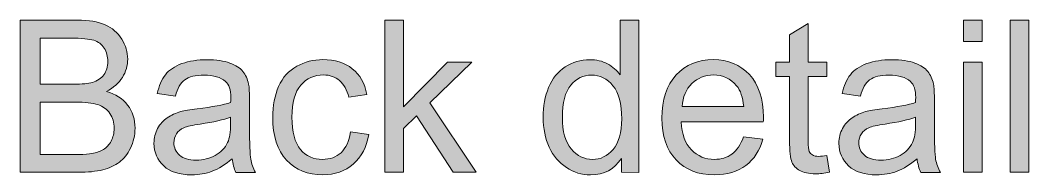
# Model space of a CAD drawing. Header units: inches. Extents: x 247 to 2765, y -1897 to -1110.
# Drawn here: x 298.41 to 318.51, y -1378.07 to -1374.99 of the extents above; entities that cross this region are included whole.
import ezdxf

# ---------------------------------------------------------------- set-up
doc = ezdxf.new("R2010")
doc.units = ezdxf.units.IN
doc.header["$MEASUREMENT"] = 0
doc.layers.add('Layer 1', color=7, linetype='Continuous')

# ---------------------------------------------------------------- blocks, each defined once
blk = doc.blocks.new('block 132')
at = {"layer": 'Layer 1', "true_color": 0x3cb54a}
h = blk.add_hatch(color=95, dxfattribs=at)
h.dxf.hatch_style = 2
edge = h.paths.add_edge_path()
edge.add_spline(control_points=[(298.413, -1378.02), (298.413, -1378.02), (298.413, -1374.989), (298.413, -1374.989), (298.413, -1374.989), (299.55, -1374.989), (299.55, -1374.989), (299.781, -1374.989), (299.967, -1375.02), (300.107, -1375.082), (300.246, -1375.143), (300.356, -1375.237), (300.436, -1375.365), (300.515, -1375.493), (300.555, -1375.626), (300.555, -1375.765), (300.555, -1375.895), (300.519, -1376.017), (300.449, -1376.131), (300.379, -1376.245), (300.272, -1376.338), (300.131, -1376.408), (300.314, -1376.461), (300.455, -1376.553), (300.554, -1376.682), (300.652, -1376.812), (300.702, -1376.965), (300.702, -1377.142), (300.702, -1377.283), (300.672, -1377.415), (300.611, -1377.538), (300.551, -1377.66), (300.477, -1377.753), (300.389, -1377.82), (300.301, -1377.886), (300.19, -1377.936), (300.058, -1377.97), (299.925, -1378.003), (299.762, -1378.02), (299.569, -1378.02), (299.569, -1378.02), (298.413, -1378.02), (298.413, -1378.02), (298.413, -1378.02), (298.413, -1378.02), (298.413, -1378.02)], knot_values=[0, 0, 0, 0, 1, 1, 1, 2, 2, 2, 3, 3, 3, 4, 4, 4, 5, 5, 5, 6, 6, 6, 7, 7, 7, 8, 8, 8, 9, 9, 9, 10, 10, 10, 11, 11, 11, 12, 12, 12, 13, 13, 13, 14, 14, 14, 15, 15, 15, 15], degree=3, periodic=1)
edge = h.paths.add_edge_path()
edge.add_spline(control_points=[(298.814, -1376.263), (298.814, -1376.263), (299.469, -1376.263), (299.469, -1376.263), (299.647, -1376.263), (299.774, -1376.252), (299.851, -1376.228), (299.953, -1376.198), (300.03, -1376.147), (300.081, -1376.077), (300.133, -1376.007), (300.159, -1375.919), (300.159, -1375.812), (300.159, -1375.712), (300.135, -1375.623), (300.087, -1375.546), (300.038, -1375.47), (299.97, -1375.418), (299.88, -1375.39), (299.791, -1375.362), (299.637, -1375.348), (299.419, -1375.348), (299.419, -1375.348), (298.813, -1375.348), (298.813, -1375.348), (298.813, -1375.348), (298.814, -1376.263), (298.814, -1376.263), (298.814, -1376.263), (298.814, -1376.263), (298.814, -1376.263)], knot_values=[0, 0, 0, 0, 1, 1, 1, 2, 2, 2, 3, 3, 3, 4, 4, 4, 5, 5, 5, 6, 6, 6, 7, 7, 7, 8, 8, 8, 9, 9, 9, 10, 10, 10, 10], degree=3, periodic=1)
edge = h.paths.add_edge_path()
edge.add_spline(control_points=[(298.814, -1377.663), (298.814, -1377.663), (299.569, -1377.663), (299.569, -1377.663), (299.698, -1377.663), (299.789, -1377.658), (299.841, -1377.648), (299.933, -1377.632), (300.01, -1377.604), (300.072, -1377.566), (300.134, -1377.528), (300.185, -1377.471), (300.225, -1377.397), (300.266, -1377.323), (300.285, -1377.238), (300.285, -1377.142), (300.285, -1377.029), (300.256, -1376.93), (300.199, -1376.847), (300.141, -1376.764), (300.06, -1376.705), (299.958, -1376.672), (299.855, -1376.637), (299.707, -1376.62), (299.514, -1376.62), (299.514, -1376.62), (298.814, -1376.62), (298.814, -1376.62), (298.814, -1376.62), (298.814, -1377.663), (298.814, -1377.663)], knot_values=[0, 0, 0, 0, 1, 1, 1, 2, 2, 2, 3, 3, 3, 4, 4, 4, 5, 5, 5, 6, 6, 6, 7, 7, 7, 8, 8, 8, 9, 9, 9, 10, 10, 10, 10], degree=3, periodic=1)
h = blk.add_hatch(color=95, dxfattribs=at)
h.dxf.hatch_style = 2
h.paths.add_polyline_path([(305.678, -1378.02), (305.678, -1374.989), (306.051, -1374.989), (306.051, -1376.717), (306.931, -1375.824), (307.413, -1375.824), (306.573, -1376.639), (307.497, -1378.02), (307.038, -1378.02), (306.312, -1376.897), (306.05, -1377.149), (306.05, -1378.02)])
h = blk.add_hatch(color=95, dxfattribs=at)
h.dxf.hatch_style = 2
edge = h.paths.add_edge_path()
edge.add_spline(control_points=[(310.393, -1378.02), (310.393, -1378.02), (310.393, -1377.743), (310.393, -1377.743), (310.253, -1377.961), (310.049, -1378.07), (309.779, -1378.07), (309.604, -1378.07), (309.443, -1378.022), (309.297, -1377.925), (309.15, -1377.829), (309.037, -1377.694), (308.956, -1377.521), (308.875, -1377.348), (308.835, -1377.149), (308.835, -1376.925), (308.835, -1376.706), (308.871, -1376.507), (308.944, -1376.329), (309.017, -1376.15), (309.128, -1376.013), (309.274, -1375.919), (309.42, -1375.823), (309.583, -1375.776), (309.764, -1375.776), (309.896, -1375.776), (310.014, -1375.804), (310.117, -1375.86), (310.22, -1375.915), (310.304, -1375.988), (310.369, -1376.077), (310.369, -1376.077), (310.369, -1374.99), (310.369, -1374.99), (310.369, -1374.99), (310.739, -1374.99), (310.739, -1374.99), (310.739, -1374.99), (310.739, -1378.021), (310.739, -1378.021), (310.739, -1378.021), (310.393, -1378.02), (310.393, -1378.02), (310.393, -1378.02), (310.393, -1378.02), (310.393, -1378.02)], knot_values=[0, 0, 0, 0, 1, 1, 1, 2, 2, 2, 3, 3, 3, 4, 4, 4, 5, 5, 5, 6, 6, 6, 7, 7, 7, 8, 8, 8, 9, 9, 9, 10, 10, 10, 11, 11, 11, 12, 12, 12, 13, 13, 13, 14, 14, 14, 15, 15, 15, 15], degree=3, periodic=1)
edge = h.paths.add_edge_path()
edge.add_spline(control_points=[(309.217, -1376.925), (309.217, -1377.206), (309.276, -1377.416), (309.395, -1377.555), (309.513, -1377.694), (309.653, -1377.764), (309.815, -1377.764), (309.977, -1377.764), (310.115, -1377.698), (310.229, -1377.565), (310.342, -1377.432), (310.399, -1377.229), (310.399, -1376.956), (310.399, -1376.655), (310.341, -1376.435), (310.226, -1376.294), (310.11, -1376.154), (309.967, -1376.083), (309.797, -1376.083), (309.632, -1376.083), (309.494, -1376.15), (309.383, -1376.285), (309.272, -1376.421), (309.217, -1376.634), (309.217, -1376.925)], knot_values=[0, 0, 0, 0, 1, 1, 1, 2, 2, 2, 3, 3, 3, 4, 4, 4, 5, 5, 5, 6, 6, 6, 7, 7, 7, 8, 8, 8, 8], degree=3, periodic=1)
h = blk.add_hatch(color=95, dxfattribs=at)
h.dxf.hatch_style = 2
h.paths.add_polyline_path([(317.21, -1375.417), (317.21, -1374.989), (317.583, -1374.989), (317.583, -1375.417)])
h.paths.add_polyline_path([(317.21, -1378.02), (317.21, -1375.824), (317.583, -1375.824), (317.583, -1378.02)])
h = blk.add_hatch(color=95, dxfattribs=at)
h.dxf.hatch_style = 2
h.paths.add_polyline_path([(318.141, -1378.02), (318.141, -1374.989), (318.513, -1374.989), (318.513, -1378.02)])
h = blk.add_hatch(color=95, dxfattribs=at)
h.dxf.hatch_style = 2
edge = h.paths.add_edge_path()
edge.add_spline(control_points=[(314.49, -1377.687), (314.49, -1377.687), (314.543, -1378.016), (314.543, -1378.016), (314.439, -1378.039), (314.345, -1378.049), (314.262, -1378.049), (314.127, -1378.049), (314.022, -1378.028), (313.948, -1377.985), (313.874, -1377.942), (313.821, -1377.886), (313.791, -1377.817), (313.761, -1377.747), (313.745, -1377.601), (313.745, -1377.377), (313.745, -1377.377), (313.745, -1376.114), (313.745, -1376.114), (313.745, -1376.114), (313.473, -1376.114), (313.473, -1376.114), (313.473, -1376.114), (313.473, -1375.825), (313.473, -1375.825), (313.473, -1375.825), (313.745, -1375.825), (313.745, -1375.825), (313.745, -1375.825), (313.745, -1375.281), (313.745, -1375.281), (313.745, -1375.281), (314.115, -1375.058), (314.115, -1375.058), (314.115, -1375.058), (314.115, -1375.825), (314.115, -1375.825), (314.115, -1375.825), (314.49, -1375.825), (314.49, -1375.825), (314.49, -1375.825), (314.49, -1376.114), (314.49, -1376.114), (314.49, -1376.114), (314.115, -1376.114), (314.115, -1376.114), (314.115, -1376.114), (314.115, -1377.398), (314.115, -1377.398), (314.115, -1377.504), (314.123, -1377.572), (314.136, -1377.603), (314.148, -1377.633), (314.17, -1377.657), (314.2, -1377.675), (314.229, -1377.693), (314.272, -1377.702), (314.327, -1377.702), (314.368, -1377.702), (314.423, -1377.697), (314.49, -1377.687)], knot_values=[0, 0, 0, 0, 1, 1, 1, 2, 2, 2, 3, 3, 3, 4, 4, 4, 5, 5, 5, 6, 6, 6, 7, 7, 7, 8, 8, 8, 9, 9, 9, 10, 10, 10, 11, 11, 11, 12, 12, 12, 13, 13, 13, 14, 14, 14, 15, 15, 15, 16, 16, 16, 17, 17, 17, 18, 18, 18, 19, 19, 19, 20, 20, 20, 20], degree=3, periodic=1)
h = blk.add_hatch(color=95, dxfattribs=at)
h.dxf.hatch_style = 2
edge = h.paths.add_edge_path()
edge.add_spline(control_points=[(302.637, -1377.749), (302.5, -1377.867), (302.367, -1377.949), (302.239, -1377.998), (302.113, -1378.046), (301.975, -1378.07), (301.829, -1378.07), (301.588, -1378.07), (301.403, -1378.011), (301.274, -1377.893), (301.144, -1377.775), (301.079, -1377.625), (301.079, -1377.442), (301.079, -1377.334), (301.103, -1377.236), (301.152, -1377.147), (301.202, -1377.058), (301.265, -1376.987), (301.344, -1376.933), (301.424, -1376.88), (301.514, -1376.839), (301.613, -1376.811), (301.686, -1376.792), (301.796, -1376.774), (301.943, -1376.755), (302.245, -1376.719), (302.465, -1376.677), (302.607, -1376.628), (302.608, -1376.576), (302.609, -1376.544), (302.609, -1376.531), (302.609, -1376.379), (302.574, -1376.273), (302.504, -1376.21), (302.409, -1376.127), (302.267, -1376.085), (302.08, -1376.085), (301.905, -1376.085), (301.776, -1376.115), (301.692, -1376.177), (301.608, -1376.238), (301.547, -1376.347), (301.507, -1376.502), (301.507, -1376.502), (301.144, -1376.453), (301.144, -1376.453), (301.177, -1376.297), (301.232, -1376.171), (301.308, -1376.076), (301.383, -1375.98), (301.492, -1375.907), (301.636, -1375.854), (301.78, -1375.802), (301.946, -1375.777), (302.134, -1375.777), (302.322, -1375.777), (302.474, -1375.799), (302.591, -1375.843), (302.708, -1375.887), (302.794, -1375.943), (302.85, -1376.01), (302.904, -1376.077), (302.943, -1376.161), (302.965, -1376.263), (302.977, -1376.327), (302.984, -1376.441), (302.984, -1376.606), (302.984, -1376.606), (302.984, -1377.103), (302.984, -1377.103), (302.984, -1377.448), (302.991, -1377.667), (303.007, -1377.759), (303.024, -1377.85), (303.055, -1377.938), (303.102, -1378.022), (303.102, -1378.022), (302.712, -1378.022), (302.712, -1378.022), (302.674, -1377.943), (302.649, -1377.853), (302.637, -1377.749)], knot_values=[0, 0, 0, 0, 1, 1, 1, 2, 2, 2, 3, 3, 3, 4, 4, 4, 5, 5, 5, 6, 6, 6, 7, 7, 7, 8, 8, 8, 9, 9, 9, 10, 10, 10, 11, 11, 11, 12, 12, 12, 13, 13, 13, 14, 14, 14, 15, 15, 15, 16, 16, 16, 17, 17, 17, 18, 18, 18, 19, 19, 19, 20, 20, 20, 21, 21, 21, 22, 22, 22, 23, 23, 23, 24, 24, 24, 25, 25, 25, 26, 26, 26, 27, 27, 27, 27], degree=3, periodic=1)
edge = h.paths.add_edge_path()
edge.add_spline(control_points=[(302.607, -1376.919), (302.472, -1376.973), (302.269, -1377.021), (301.999, -1377.058), (301.845, -1377.081), (301.738, -1377.105), (301.674, -1377.133), (301.61, -1377.16), (301.562, -1377.201), (301.528, -1377.254), (301.493, -1377.307), (301.476, -1377.366), (301.476, -1377.43), (301.476, -1377.53), (301.514, -1377.613), (301.589, -1377.679), (301.664, -1377.745), (301.774, -1377.778), (301.918, -1377.778), (302.062, -1377.778), (302.19, -1377.746), (302.301, -1377.684), (302.412, -1377.62), (302.495, -1377.535), (302.547, -1377.426), (302.587, -1377.342), (302.607, -1377.218), (302.607, -1377.054), (302.607, -1377.054), (302.607, -1376.919), (302.607, -1376.919)], knot_values=[0, 0, 0, 0, 1, 1, 1, 2, 2, 2, 3, 3, 3, 4, 4, 4, 5, 5, 5, 6, 6, 6, 7, 7, 7, 8, 8, 8, 9, 9, 9, 10, 10, 10, 10], degree=3, periodic=1)
h = blk.add_hatch(color=95, dxfattribs=at)
h.dxf.hatch_style = 2
edge = h.paths.add_edge_path()
edge.add_spline(control_points=[(304.992, -1377.216), (304.992, -1377.216), (305.358, -1377.264), (305.358, -1377.264), (305.318, -1377.516), (305.216, -1377.713), (305.051, -1377.856), (304.886, -1377.999), (304.684, -1378.07), (304.444, -1378.07), (304.144, -1378.07), (303.902, -1377.972), (303.719, -1377.775), (303.536, -1377.579), (303.446, -1377.297), (303.446, -1376.93), (303.446, -1376.693), (303.485, -1376.486), (303.563, -1376.308), (303.643, -1376.13), (303.762, -1375.997), (303.923, -1375.908), (304.083, -1375.819), (304.258, -1375.775), (304.446, -1375.775), (304.685, -1375.775), (304.88, -1375.835), (305.031, -1375.956), (305.182, -1376.076), (305.28, -1376.247), (305.322, -1376.469), (305.322, -1376.469), (304.961, -1376.525), (304.961, -1376.525), (304.926, -1376.378), (304.865, -1376.267), (304.778, -1376.192), (304.69, -1376.118), (304.585, -1376.081), (304.46, -1376.081), (304.274, -1376.081), (304.121, -1376.148), (304.004, -1376.282), (303.887, -1376.417), (303.828, -1376.629), (303.828, -1376.921), (303.828, -1377.216), (303.884, -1377.429), (303.997, -1377.563), (304.11, -1377.697), (304.258, -1377.763), (304.44, -1377.763), (304.586, -1377.763), (304.708, -1377.718), (304.806, -1377.629), (304.903, -1377.54), (304.966, -1377.402), (304.992, -1377.216)], knot_values=[0, 0, 0, 0, 1, 1, 1, 2, 2, 2, 3, 3, 3, 4, 4, 4, 5, 5, 5, 6, 6, 6, 7, 7, 7, 8, 8, 8, 9, 9, 9, 10, 10, 10, 11, 11, 11, 12, 12, 12, 13, 13, 13, 14, 14, 14, 15, 15, 15, 16, 16, 16, 17, 17, 17, 18, 18, 18, 19, 19, 19, 19], degree=3, periodic=1)
h = blk.add_hatch(color=95, dxfattribs=at)
h.dxf.hatch_style = 2
edge = h.paths.add_edge_path()
edge.add_spline(control_points=[(312.826, -1377.313), (312.826, -1377.313), (313.211, -1377.361), (313.211, -1377.361), (313.15, -1377.586), (313.038, -1377.76), (312.874, -1377.883), (312.71, -1378.008), (312.5, -1378.069), (312.246, -1378.069), (311.925, -1378.069), (311.67, -1377.97), (311.482, -1377.773), (311.294, -1377.574), (311.2, -1377.297), (311.2, -1376.941), (311.2, -1376.571), (311.295, -1376.285), (311.485, -1376.081), (311.675, -1375.876), (311.922, -1375.775), (312.226, -1375.775), (312.519, -1375.775), (312.759, -1375.875), (312.945, -1376.074), (313.13, -1376.275), (313.224, -1376.555), (313.224, -1376.919), (313.224, -1376.941), (313.223, -1376.973), (313.221, -1377.017), (313.221, -1377.017), (311.584, -1377.017), (311.584, -1377.017), (311.598, -1377.259), (311.666, -1377.443), (311.789, -1377.571), (311.912, -1377.699), (312.065, -1377.763), (312.248, -1377.763), (312.384, -1377.763), (312.501, -1377.727), (312.597, -1377.656), (312.693, -1377.584), (312.77, -1377.47), (312.826, -1377.313)], knot_values=[0, 0, 0, 0, 1, 1, 1, 2, 2, 2, 3, 3, 3, 4, 4, 4, 5, 5, 5, 6, 6, 6, 7, 7, 7, 8, 8, 8, 9, 9, 9, 10, 10, 10, 11, 11, 11, 12, 12, 12, 13, 13, 13, 14, 14, 14, 15, 15, 15, 15], degree=3, periodic=1)
edge = h.paths.add_edge_path()
edge.add_spline(control_points=[(311.604, -1376.712), (311.604, -1376.712), (312.831, -1376.712), (312.831, -1376.712), (312.814, -1376.527), (312.767, -1376.389), (312.69, -1376.296), (312.572, -1376.153), (312.418, -1376.081), (312.229, -1376.081), (312.058, -1376.081), (311.914, -1376.139), (311.798, -1376.252), (311.681, -1376.367), (311.617, -1376.52), (311.604, -1376.712)], knot_values=[0, 0, 0, 0, 1, 1, 1, 2, 2, 2, 3, 3, 3, 4, 4, 4, 5, 5, 5, 5], degree=3, periodic=1)
h = blk.add_hatch(color=95, dxfattribs=at)
h.dxf.hatch_style = 2
edge = h.paths.add_edge_path()
edge.add_spline(control_points=[(316.286, -1377.749), (316.148, -1377.867), (316.015, -1377.949), (315.889, -1377.998), (315.761, -1378.046), (315.624, -1378.07), (315.478, -1378.07), (315.236, -1378.07), (315.052, -1378.011), (314.922, -1377.893), (314.793, -1377.775), (314.728, -1377.625), (314.728, -1377.442), (314.728, -1377.334), (314.752, -1377.236), (314.801, -1377.147), (314.85, -1377.058), (314.914, -1376.987), (314.994, -1376.933), (315.073, -1376.88), (315.162, -1376.839), (315.261, -1376.811), (315.334, -1376.792), (315.445, -1376.774), (315.592, -1376.755), (315.893, -1376.719), (316.114, -1376.677), (316.256, -1376.628), (316.257, -1376.576), (316.258, -1376.544), (316.258, -1376.531), (316.258, -1376.379), (316.223, -1376.273), (316.152, -1376.21), (316.057, -1376.127), (315.916, -1376.085), (315.729, -1376.085), (315.554, -1376.085), (315.425, -1376.115), (315.341, -1376.177), (315.257, -1376.238), (315.196, -1376.347), (315.156, -1376.502), (315.156, -1376.502), (314.792, -1376.453), (314.792, -1376.453), (314.825, -1376.297), (314.88, -1376.171), (314.956, -1376.076), (315.031, -1375.98), (315.141, -1375.907), (315.285, -1375.854), (315.428, -1375.802), (315.594, -1375.777), (315.783, -1375.777), (315.97, -1375.777), (316.123, -1375.799), (316.24, -1375.843), (316.357, -1375.887), (316.443, -1375.943), (316.498, -1376.01), (316.553, -1376.077), (316.592, -1376.161), (316.613, -1376.263), (316.626, -1376.327), (316.632, -1376.441), (316.632, -1376.606), (316.632, -1376.606), (316.632, -1377.103), (316.632, -1377.103), (316.632, -1377.448), (316.64, -1377.667), (316.656, -1377.759), (316.672, -1377.85), (316.703, -1377.938), (316.75, -1378.022), (316.75, -1378.022), (316.361, -1378.022), (316.361, -1378.022), (316.322, -1377.943), (316.297, -1377.853), (316.286, -1377.749)], knot_values=[0, 0, 0, 0, 1, 1, 1, 2, 2, 2, 3, 3, 3, 4, 4, 4, 5, 5, 5, 6, 6, 6, 7, 7, 7, 8, 8, 8, 9, 9, 9, 10, 10, 10, 11, 11, 11, 12, 12, 12, 13, 13, 13, 14, 14, 14, 15, 15, 15, 16, 16, 16, 17, 17, 17, 18, 18, 18, 19, 19, 19, 20, 20, 20, 21, 21, 21, 22, 22, 22, 23, 23, 23, 24, 24, 24, 25, 25, 25, 26, 26, 26, 27, 27, 27, 27], degree=3, periodic=1)
edge = h.paths.add_edge_path()
edge.add_spline(control_points=[(316.255, -1376.919), (316.12, -1376.973), (315.918, -1377.021), (315.647, -1377.058), (315.494, -1377.081), (315.387, -1377.105), (315.323, -1377.133), (315.259, -1377.16), (315.211, -1377.201), (315.176, -1377.254), (315.141, -1377.307), (315.124, -1377.366), (315.124, -1377.43), (315.124, -1377.53), (315.161, -1377.613), (315.236, -1377.679), (315.312, -1377.745), (315.421, -1377.778), (315.567, -1377.778), (315.71, -1377.778), (315.838, -1377.746), (315.949, -1377.684), (316.061, -1377.62), (316.143, -1377.535), (316.195, -1377.426), (316.234, -1377.342), (316.255, -1377.218), (316.255, -1377.054), (316.255, -1377.054), (316.255, -1376.919), (316.255, -1376.919), (316.255, -1376.919), (316.255, -1376.919), (316.255, -1376.919)], knot_values=[0, 0, 0, 0, 1, 1, 1, 2, 2, 2, 3, 3, 3, 4, 4, 4, 5, 5, 5, 6, 6, 6, 7, 7, 7, 8, 8, 8, 9, 9, 9, 10, 10, 10, 11, 11, 11, 11], degree=3, periodic=1)
at = {"layer": 'Layer 1', "lineweight": 0}
for points in [[(305.678, -1378.02), (305.678, -1374.989), (306.051, -1374.989), (306.051, -1376.717), (306.931, -1375.824), (307.413, -1375.824), (306.573, -1376.639), (307.497, -1378.02), (307.038, -1378.02), (306.312, -1376.897), (306.05, -1377.149), (306.05, -1378.02), (305.678, -1378.02), (305.678, -1378.02)], [(317.21, -1375.417), (317.21, -1374.989), (317.583, -1374.989), (317.583, -1375.417), (317.21, -1375.417)], [(318.141, -1378.02), (318.141, -1374.989), (318.513, -1374.989), (318.513, -1378.02), (318.141, -1378.02)], [(317.21, -1378.02), (317.21, -1375.824), (317.583, -1375.824), (317.583, -1378.02), (317.21, -1378.02)]]:
    blk.add_lwpolyline(points, dxfattribs=at)
for points, knots in [([(298.413, -1378.02), (298.413, -1378.02), (298.413, -1374.989), (298.413, -1374.989), (298.413, -1374.989), (299.55, -1374.989), (299.55, -1374.989), (299.781, -1374.989), (299.967, -1375.02), (300.107, -1375.082), (300.246, -1375.143), (300.356, -1375.237), (300.436, -1375.365), (300.515, -1375.493), (300.555, -1375.626), (300.555, -1375.765), (300.555, -1375.895), (300.519, -1376.017), (300.449, -1376.131), (300.379, -1376.245), (300.272, -1376.338), (300.131, -1376.408), (300.314, -1376.461), (300.455, -1376.553), (300.554, -1376.682), (300.652, -1376.812), (300.702, -1376.965), (300.702, -1377.142), (300.702, -1377.283), (300.672, -1377.415), (300.611, -1377.538), (300.551, -1377.66), (300.477, -1377.753), (300.389, -1377.82), (300.301, -1377.886), (300.19, -1377.936), (300.058, -1377.97), (299.925, -1378.003), (299.762, -1378.02), (299.569, -1378.02), (299.569, -1378.02), (298.413, -1378.02), (298.413, -1378.02), (298.413, -1378.02), (298.413, -1378.02), (298.413, -1378.02)], [0, 0, 0, 0, 1, 1, 1, 2, 2, 2, 3, 3, 3, 4, 4, 4, 5, 5, 5, 6, 6, 6, 7, 7, 7, 8, 8, 8, 9, 9, 9, 10, 10, 10, 11, 11, 11, 12, 12, 12, 13, 13, 13, 14, 14, 14, 15, 15, 15, 15]), ([(310.393, -1378.02), (310.393, -1378.02), (310.393, -1377.743), (310.393, -1377.743), (310.253, -1377.961), (310.049, -1378.07), (309.779, -1378.07), (309.604, -1378.07), (309.443, -1378.022), (309.297, -1377.925), (309.15, -1377.829), (309.037, -1377.694), (308.956, -1377.521), (308.875, -1377.348), (308.835, -1377.149), (308.835, -1376.925), (308.835, -1376.706), (308.871, -1376.507), (308.944, -1376.329), (309.017, -1376.15), (309.128, -1376.013), (309.274, -1375.919), (309.42, -1375.823), (309.583, -1375.776), (309.764, -1375.776), (309.896, -1375.776), (310.014, -1375.804), (310.117, -1375.86), (310.22, -1375.915), (310.304, -1375.988), (310.369, -1376.077), (310.369, -1376.077), (310.369, -1374.99), (310.369, -1374.99), (310.369, -1374.99), (310.739, -1374.99), (310.739, -1374.99), (310.739, -1374.99), (310.739, -1378.021), (310.739, -1378.021), (310.739, -1378.021), (310.393, -1378.02), (310.393, -1378.02), (310.393, -1378.02), (310.393, -1378.02), (310.393, -1378.02)], [0, 0, 0, 0, 1, 1, 1, 2, 2, 2, 3, 3, 3, 4, 4, 4, 5, 5, 5, 6, 6, 6, 7, 7, 7, 8, 8, 8, 9, 9, 9, 10, 10, 10, 11, 11, 11, 12, 12, 12, 13, 13, 13, 14, 14, 14, 15, 15, 15, 15]), ([(314.49, -1377.687), (314.49, -1377.687), (314.543, -1378.016), (314.543, -1378.016), (314.439, -1378.039), (314.345, -1378.049), (314.262, -1378.049), (314.127, -1378.049), (314.022, -1378.028), (313.948, -1377.985), (313.874, -1377.942), (313.821, -1377.886), (313.791, -1377.817), (313.761, -1377.747), (313.745, -1377.601), (313.745, -1377.377), (313.745, -1377.377), (313.745, -1376.114), (313.745, -1376.114), (313.745, -1376.114), (313.473, -1376.114), (313.473, -1376.114), (313.473, -1376.114), (313.473, -1375.825), (313.473, -1375.825), (313.473, -1375.825), (313.745, -1375.825), (313.745, -1375.825), (313.745, -1375.825), (313.745, -1375.281), (313.745, -1375.281), (313.745, -1375.281), (314.115, -1375.058), (314.115, -1375.058), (314.115, -1375.058), (314.115, -1375.825), (314.115, -1375.825), (314.115, -1375.825), (314.49, -1375.825), (314.49, -1375.825), (314.49, -1375.825), (314.49, -1376.114), (314.49, -1376.114), (314.49, -1376.114), (314.115, -1376.114), (314.115, -1376.114), (314.115, -1376.114), (314.115, -1377.398), (314.115, -1377.398), (314.115, -1377.504), (314.123, -1377.572), (314.136, -1377.603), (314.148, -1377.633), (314.17, -1377.657), (314.2, -1377.675), (314.229, -1377.693), (314.272, -1377.702), (314.327, -1377.702), (314.368, -1377.702), (314.423, -1377.697), (314.49, -1377.687)], [0, 0, 0, 0, 1, 1, 1, 2, 2, 2, 3, 3, 3, 4, 4, 4, 5, 5, 5, 6, 6, 6, 7, 7, 7, 8, 8, 8, 9, 9, 9, 10, 10, 10, 11, 11, 11, 12, 12, 12, 13, 13, 13, 14, 14, 14, 15, 15, 15, 16, 16, 16, 17, 17, 17, 18, 18, 18, 19, 19, 19, 20, 20, 20, 20]), ([(298.814, -1376.263), (298.814, -1376.263), (299.469, -1376.263), (299.469, -1376.263), (299.647, -1376.263), (299.774, -1376.252), (299.851, -1376.228), (299.953, -1376.198), (300.03, -1376.147), (300.081, -1376.077), (300.133, -1376.007), (300.159, -1375.919), (300.159, -1375.812), (300.159, -1375.712), (300.135, -1375.623), (300.087, -1375.546), (300.038, -1375.47), (299.97, -1375.418), (299.88, -1375.39), (299.791, -1375.362), (299.637, -1375.348), (299.419, -1375.348), (299.419, -1375.348), (298.813, -1375.348), (298.813, -1375.348), (298.813, -1375.348), (298.814, -1376.263), (298.814, -1376.263), (298.814, -1376.263), (298.814, -1376.263), (298.814, -1376.263)], [0, 0, 0, 0, 1, 1, 1, 2, 2, 2, 3, 3, 3, 4, 4, 4, 5, 5, 5, 6, 6, 6, 7, 7, 7, 8, 8, 8, 9, 9, 9, 10, 10, 10, 10]), ([(302.637, -1377.749), (302.5, -1377.867), (302.367, -1377.949), (302.239, -1377.998), (302.113, -1378.046), (301.975, -1378.07), (301.829, -1378.07), (301.588, -1378.07), (301.403, -1378.011), (301.274, -1377.893), (301.144, -1377.775), (301.079, -1377.625), (301.079, -1377.442), (301.079, -1377.334), (301.103, -1377.236), (301.152, -1377.147), (301.202, -1377.058), (301.265, -1376.987), (301.344, -1376.933), (301.424, -1376.88), (301.514, -1376.839), (301.613, -1376.811), (301.686, -1376.792), (301.796, -1376.774), (301.943, -1376.755), (302.245, -1376.719), (302.465, -1376.677), (302.607, -1376.628), (302.608, -1376.576), (302.609, -1376.544), (302.609, -1376.531), (302.609, -1376.379), (302.574, -1376.273), (302.504, -1376.21), (302.409, -1376.127), (302.267, -1376.085), (302.08, -1376.085), (301.905, -1376.085), (301.776, -1376.115), (301.692, -1376.177), (301.608, -1376.238), (301.547, -1376.347), (301.507, -1376.502), (301.507, -1376.502), (301.144, -1376.453), (301.144, -1376.453), (301.177, -1376.297), (301.232, -1376.171), (301.308, -1376.076), (301.383, -1375.98), (301.492, -1375.907), (301.636, -1375.854), (301.78, -1375.802), (301.946, -1375.777), (302.134, -1375.777), (302.322, -1375.777), (302.474, -1375.799), (302.591, -1375.843), (302.708, -1375.887), (302.794, -1375.943), (302.85, -1376.01), (302.904, -1376.077), (302.943, -1376.161), (302.965, -1376.263), (302.977, -1376.327), (302.984, -1376.441), (302.984, -1376.606), (302.984, -1376.606), (302.984, -1377.103), (302.984, -1377.103), (302.984, -1377.448), (302.991, -1377.667), (303.007, -1377.759), (303.024, -1377.85), (303.055, -1377.938), (303.102, -1378.022), (303.102, -1378.022), (302.712, -1378.022), (302.712, -1378.022), (302.674, -1377.943), (302.649, -1377.853), (302.637, -1377.749)], [0, 0, 0, 0, 1, 1, 1, 2, 2, 2, 3, 3, 3, 4, 4, 4, 5, 5, 5, 6, 6, 6, 7, 7, 7, 8, 8, 8, 9, 9, 9, 10, 10, 10, 11, 11, 11, 12, 12, 12, 13, 13, 13, 14, 14, 14, 15, 15, 15, 16, 16, 16, 17, 17, 17, 18, 18, 18, 19, 19, 19, 20, 20, 20, 21, 21, 21, 22, 22, 22, 23, 23, 23, 24, 24, 24, 25, 25, 25, 26, 26, 26, 27, 27, 27, 27]), ([(304.992, -1377.216), (304.992, -1377.216), (305.358, -1377.264), (305.358, -1377.264), (305.318, -1377.516), (305.216, -1377.713), (305.051, -1377.856), (304.886, -1377.999), (304.684, -1378.07), (304.444, -1378.07), (304.144, -1378.07), (303.902, -1377.972), (303.719, -1377.775), (303.536, -1377.579), (303.446, -1377.297), (303.446, -1376.93), (303.446, -1376.693), (303.485, -1376.486), (303.563, -1376.308), (303.643, -1376.13), (303.762, -1375.997), (303.923, -1375.908), (304.083, -1375.819), (304.258, -1375.775), (304.446, -1375.775), (304.685, -1375.775), (304.88, -1375.835), (305.031, -1375.956), (305.182, -1376.076), (305.28, -1376.247), (305.322, -1376.469), (305.322, -1376.469), (304.961, -1376.525), (304.961, -1376.525), (304.926, -1376.378), (304.865, -1376.267), (304.778, -1376.192), (304.69, -1376.118), (304.585, -1376.081), (304.46, -1376.081), (304.274, -1376.081), (304.121, -1376.148), (304.004, -1376.282), (303.887, -1376.417), (303.828, -1376.629), (303.828, -1376.921), (303.828, -1377.216), (303.884, -1377.429), (303.997, -1377.563), (304.11, -1377.697), (304.258, -1377.763), (304.44, -1377.763), (304.586, -1377.763), (304.708, -1377.718), (304.806, -1377.629), (304.903, -1377.54), (304.966, -1377.402), (304.992, -1377.216)], [0, 0, 0, 0, 1, 1, 1, 2, 2, 2, 3, 3, 3, 4, 4, 4, 5, 5, 5, 6, 6, 6, 7, 7, 7, 8, 8, 8, 9, 9, 9, 10, 10, 10, 11, 11, 11, 12, 12, 12, 13, 13, 13, 14, 14, 14, 15, 15, 15, 16, 16, 16, 17, 17, 17, 18, 18, 18, 19, 19, 19, 19]), ([(312.826, -1377.313), (312.826, -1377.313), (313.211, -1377.361), (313.211, -1377.361), (313.15, -1377.586), (313.038, -1377.76), (312.874, -1377.883), (312.71, -1378.008), (312.5, -1378.069), (312.246, -1378.069), (311.925, -1378.069), (311.67, -1377.97), (311.482, -1377.773), (311.294, -1377.574), (311.2, -1377.297), (311.2, -1376.941), (311.2, -1376.571), (311.295, -1376.285), (311.485, -1376.081), (311.675, -1375.876), (311.922, -1375.775), (312.226, -1375.775), (312.519, -1375.775), (312.759, -1375.875), (312.945, -1376.074), (313.13, -1376.275), (313.224, -1376.555), (313.224, -1376.919), (313.224, -1376.941), (313.223, -1376.973), (313.221, -1377.017), (313.221, -1377.017), (311.584, -1377.017), (311.584, -1377.017), (311.598, -1377.259), (311.666, -1377.443), (311.789, -1377.571), (311.912, -1377.699), (312.065, -1377.763), (312.248, -1377.763), (312.384, -1377.763), (312.501, -1377.727), (312.597, -1377.656), (312.693, -1377.584), (312.77, -1377.47), (312.826, -1377.313)], [0, 0, 0, 0, 1, 1, 1, 2, 2, 2, 3, 3, 3, 4, 4, 4, 5, 5, 5, 6, 6, 6, 7, 7, 7, 8, 8, 8, 9, 9, 9, 10, 10, 10, 11, 11, 11, 12, 12, 12, 13, 13, 13, 14, 14, 14, 15, 15, 15, 15]), ([(316.286, -1377.749), (316.148, -1377.867), (316.015, -1377.949), (315.889, -1377.998), (315.761, -1378.046), (315.624, -1378.07), (315.478, -1378.07), (315.236, -1378.07), (315.052, -1378.011), (314.922, -1377.893), (314.793, -1377.775), (314.728, -1377.625), (314.728, -1377.442), (314.728, -1377.334), (314.752, -1377.236), (314.801, -1377.147), (314.85, -1377.058), (314.914, -1376.987), (314.994, -1376.933), (315.073, -1376.88), (315.162, -1376.839), (315.261, -1376.811), (315.334, -1376.792), (315.445, -1376.774), (315.592, -1376.755), (315.893, -1376.719), (316.114, -1376.677), (316.256, -1376.628), (316.257, -1376.576), (316.258, -1376.544), (316.258, -1376.531), (316.258, -1376.379), (316.223, -1376.273), (316.152, -1376.21), (316.057, -1376.127), (315.916, -1376.085), (315.729, -1376.085), (315.554, -1376.085), (315.425, -1376.115), (315.341, -1376.177), (315.257, -1376.238), (315.196, -1376.347), (315.156, -1376.502), (315.156, -1376.502), (314.792, -1376.453), (314.792, -1376.453), (314.825, -1376.297), (314.88, -1376.171), (314.956, -1376.076), (315.031, -1375.98), (315.141, -1375.907), (315.285, -1375.854), (315.428, -1375.802), (315.594, -1375.777), (315.783, -1375.777), (315.97, -1375.777), (316.123, -1375.799), (316.24, -1375.843), (316.357, -1375.887), (316.443, -1375.943), (316.498, -1376.01), (316.553, -1376.077), (316.592, -1376.161), (316.613, -1376.263), (316.626, -1376.327), (316.632, -1376.441), (316.632, -1376.606), (316.632, -1376.606), (316.632, -1377.103), (316.632, -1377.103), (316.632, -1377.448), (316.64, -1377.667), (316.656, -1377.759), (316.672, -1377.85), (316.703, -1377.938), (316.75, -1378.022), (316.75, -1378.022), (316.361, -1378.022), (316.361, -1378.022), (316.322, -1377.943), (316.297, -1377.853), (316.286, -1377.749)], [0, 0, 0, 0, 1, 1, 1, 2, 2, 2, 3, 3, 3, 4, 4, 4, 5, 5, 5, 6, 6, 6, 7, 7, 7, 8, 8, 8, 9, 9, 9, 10, 10, 10, 11, 11, 11, 12, 12, 12, 13, 13, 13, 14, 14, 14, 15, 15, 15, 16, 16, 16, 17, 17, 17, 18, 18, 18, 19, 19, 19, 20, 20, 20, 21, 21, 21, 22, 22, 22, 23, 23, 23, 24, 24, 24, 25, 25, 25, 26, 26, 26, 27, 27, 27, 27]), ([(309.217, -1376.925), (309.217, -1377.206), (309.276, -1377.416), (309.395, -1377.555), (309.513, -1377.694), (309.653, -1377.764), (309.815, -1377.764), (309.977, -1377.764), (310.115, -1377.698), (310.229, -1377.565), (310.342, -1377.432), (310.399, -1377.229), (310.399, -1376.956), (310.399, -1376.655), (310.341, -1376.435), (310.226, -1376.294), (310.11, -1376.154), (309.967, -1376.083), (309.797, -1376.083), (309.632, -1376.083), (309.494, -1376.15), (309.383, -1376.285), (309.272, -1376.421), (309.217, -1376.634), (309.217, -1376.925)], [0, 0, 0, 0, 1, 1, 1, 2, 2, 2, 3, 3, 3, 4, 4, 4, 5, 5, 5, 6, 6, 6, 7, 7, 7, 8, 8, 8, 8]), ([(311.604, -1376.712), (311.604, -1376.712), (312.831, -1376.712), (312.831, -1376.712), (312.814, -1376.527), (312.767, -1376.389), (312.69, -1376.296), (312.572, -1376.153), (312.418, -1376.081), (312.229, -1376.081), (312.058, -1376.081), (311.914, -1376.139), (311.798, -1376.252), (311.681, -1376.367), (311.617, -1376.52), (311.604, -1376.712)], [0, 0, 0, 0, 1, 1, 1, 2, 2, 2, 3, 3, 3, 4, 4, 4, 5, 5, 5, 5]), ([(298.814, -1377.663), (298.814, -1377.663), (299.569, -1377.663), (299.569, -1377.663), (299.698, -1377.663), (299.789, -1377.658), (299.841, -1377.648), (299.933, -1377.632), (300.01, -1377.604), (300.072, -1377.566), (300.134, -1377.528), (300.185, -1377.471), (300.225, -1377.397), (300.266, -1377.323), (300.285, -1377.238), (300.285, -1377.142), (300.285, -1377.029), (300.256, -1376.93), (300.199, -1376.847), (300.141, -1376.764), (300.06, -1376.705), (299.958, -1376.672), (299.855, -1376.637), (299.707, -1376.62), (299.514, -1376.62), (299.514, -1376.62), (298.814, -1376.62), (298.814, -1376.62), (298.814, -1376.62), (298.814, -1377.663), (298.814, -1377.663)], [0, 0, 0, 0, 1, 1, 1, 2, 2, 2, 3, 3, 3, 4, 4, 4, 5, 5, 5, 6, 6, 6, 7, 7, 7, 8, 8, 8, 9, 9, 9, 10, 10, 10, 10]), ([(302.607, -1376.919), (302.472, -1376.973), (302.269, -1377.021), (301.999, -1377.058), (301.845, -1377.081), (301.738, -1377.105), (301.674, -1377.133), (301.61, -1377.16), (301.562, -1377.201), (301.528, -1377.254), (301.493, -1377.307), (301.476, -1377.366), (301.476, -1377.43), (301.476, -1377.53), (301.514, -1377.613), (301.589, -1377.679), (301.664, -1377.745), (301.774, -1377.778), (301.918, -1377.778), (302.062, -1377.778), (302.19, -1377.746), (302.301, -1377.684), (302.412, -1377.62), (302.495, -1377.535), (302.547, -1377.426), (302.587, -1377.342), (302.607, -1377.218), (302.607, -1377.054), (302.607, -1377.054), (302.607, -1376.919), (302.607, -1376.919)], [0, 0, 0, 0, 1, 1, 1, 2, 2, 2, 3, 3, 3, 4, 4, 4, 5, 5, 5, 6, 6, 6, 7, 7, 7, 8, 8, 8, 9, 9, 9, 10, 10, 10, 10]), ([(316.255, -1376.919), (316.12, -1376.973), (315.918, -1377.021), (315.647, -1377.058), (315.494, -1377.081), (315.387, -1377.105), (315.323, -1377.133), (315.259, -1377.16), (315.211, -1377.201), (315.176, -1377.254), (315.141, -1377.307), (315.124, -1377.366), (315.124, -1377.43), (315.124, -1377.53), (315.161, -1377.613), (315.236, -1377.679), (315.312, -1377.745), (315.421, -1377.778), (315.567, -1377.778), (315.71, -1377.778), (315.838, -1377.746), (315.949, -1377.684), (316.061, -1377.62), (316.143, -1377.535), (316.195, -1377.426), (316.234, -1377.342), (316.255, -1377.218), (316.255, -1377.054), (316.255, -1377.054), (316.255, -1376.919), (316.255, -1376.919), (316.255, -1376.919), (316.255, -1376.919), (316.255, -1376.919)], [0, 0, 0, 0, 1, 1, 1, 2, 2, 2, 3, 3, 3, 4, 4, 4, 5, 5, 5, 6, 6, 6, 7, 7, 7, 8, 8, 8, 9, 9, 9, 10, 10, 10, 11, 11, 11, 11])]:
    blk.add_open_spline(points, degree=3, knots=knots, dxfattribs=at)

msp = doc.modelspace()

# ---------------------------------------------------------------- block references
at = {"layer": 'Layer 1'}
msp.add_blockref('block 132', (0, 0), dxfattribs=at)

doc.saveas('drawing.dxf')
